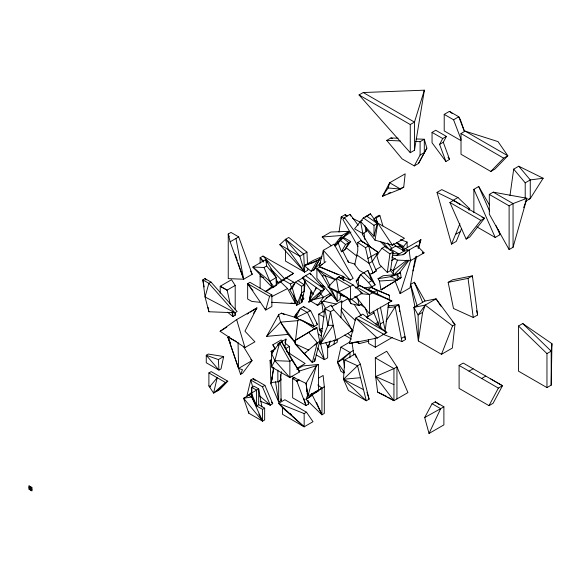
<?xml version="1.0" encoding="UTF-8"?>
<svg xmlns="http://www.w3.org/2000/svg" width="581" height="581" viewBox="0 0 581 581"><rect width="100%" height="100%" fill="white"/><g stroke="black" fill="none" stroke-linecap="round" stroke-linejoin="round"><path stroke-width="0.87" d="M472.389 277.638L472.389 275.866L452.497 279.839L448.154 282.344L453.485 308.467L473.254 317.473L477.597 314.96L472.389 275.866L468.046 278.379L448.154 282.344M551.195 385.159L551.95 343.698L522.726 323.552L518.492 325.999L518.492 371.165L546.961 387.6L551.195 385.159L551.195 351.156L551.95 343.698M301.909 299.077L301.75 302.403L296.6 305.374L295.635 299.469L292.359 288.263L295.475 282.141L304.241 277.086M340.909 317.742L341.846 300.791L331.642 306.681M314.749 361.091L319.71 341.337L316.841 327.459L294.618 340.764L295.155 343.843L312.346 362.479L314.749 361.091L314.917 358.433M344.758 359.944L343.494 379.27L348.389 390.447L366.284 400.781L369.095 399.162L360.343 364.134L355.107 353.967L344.758 359.944L357.533 365.761L366.284 400.781L343.494 379.27L357.533 365.761L360.343 364.134M305.214 281.524L304.161 291.313L301.75 302.403L302.694 296.288M362.486 220.243L360.547 221.368L374.004 236.271L377.243 223.467L370.438 213.808L363.328 217.911L354.57 228.791L362.871 233.584L366.103 231.717L366.56 227.461M403.73 187.176L405.175 173.828L389.655 182.783L382.443 196.284L400.498 189.043L403.73 187.176L399.626 188.825M281.429 371.695L280.187 380.497L277.856 381.848L271.276 382.523L273.622 367.7M298.089 318.272L281.4 313.152L278.619 314.764L280.55 322.128L287.994 334.409L295.279 342.739L297.806 320.647L299.898 319.441M311.598 393.482L311.394 395.218L306.02 399.358L321.939 414.79L324.307 413.425L324.307 386.728L323.13 375.464L318.461 378.158M388.74 302.49L385.21 330.654L380.388 307.058M389.074 299.847L389.626 295.446L371.237 287.406L368.005 289.273L373.728 292.112L376.96 290.246L389.626 295.446M284.77 347.91L286.012 339.101L277.856 343.807L277.856 345.622M387.309 272.445L389.924 253.89L393.155 252.023L385.225 246.38L381.993 248.247L376.699 255.284L379.466 264.442L387.309 272.445L390.541 270.579L393.155 252.023M509.987 195.514L513.698 169.136L518.76 166.217L543.148 178.251L530.264 198.593L525.209 201.513M339.035 232.146L341.25 216.938L345.092 214.716L347.511 215.892M452.541 321.816L454.974 324.445L452.534 325.854L425.219 305.105L422.619 312.36L418.342 340.953L441.502 354.323L452.345 348.063L454.974 324.445L436.062 298.845L424.718 301.103L413.875 307.371L418.342 340.953L418.095 314.975L413.875 307.371L425.219 305.105L436.062 298.845L440.957 306.194M304.713 283.179L304.981 281.429M309.099 310.414L310.661 310.697L295.729 317.872L294.356 316.558L300.319 308.46L303.551 306.594L310.661 310.697L317.487 324.583L314.256 326.449L295.729 317.872L296.354 313.842M392.48 245.218L377.795 223.097L404.441 238.319L392.48 245.218L375.006 240.149L377.795 223.097L377.548 221.782L373.808 219.625M414.471 150.276L424.37 90.186L363.256 92.539L359.058 94.964L410.266 152.694L414.471 150.276L414.471 122.112L424.37 90.186M340.851 294.284L339.958 299.6L337.14 301.219L316.899 278.27L316.899 268.756L319.71 267.129L343.836 276.578L343.24 280.122M271.276 382.523L273.818 367.57M333.937 344.242L334.721 339.849M337.699 338.912L337.074 342.434L328.12 347.605L325.832 342.841M415.509 256.664L409.983 287.893L400.091 293.601L395.153 281.182M304.974 280.5L304.161 284.806L304.161 291.313L301.597 292.788L296.6 305.374M311.539 291.016L309.738 300.5L317.625 305.359L320.857 303.493L331.308 293.913M280.681 374.672L281.11 400.65L278.691 402.045L270.957 383.896L272.177 377.933M223.67 356.531L221.02 368.906L218.964 370.09L206.262 362.755L206.262 355.245L208.318 354.061L223.67 356.531L218.383 359.588L206.262 355.245L218.964 370.09L218.383 359.588M278.241 316.529L278.619 314.764L266.621 336.377L287.994 334.409M299.186 303.878L301.597 292.788L301.597 286.288L295.475 282.141L289.766 289.759L295.635 299.469L298.176 302.621M343.93 373.038L340.894 371.288L337.51 362.319L340.894 347.191L350.22 341.802M319.71 341.337L317.306 342.725L312.346 362.479L295.155 343.843L308.772 350.111M349.377 343.611L355.768 318.127L362.755 314.096L386.866 332.499L377.301 338.019L349.377 343.611L355.39 341.977M412.982 270.942L416.693 256.199M418.654 248.399L420.84 239.735L402.611 250.258M271.487 366.952L274.857 360.634L279.628 342.964L281.669 341.795L299.651 371.905L289.861 377.556L271.487 366.952L271.487 353.313L279.628 342.964L289.861 361.237L289.861 377.556L274.857 360.634L271.487 353.313L272.845 352.529M307.945 396.06L316.347 365.732L318.577 364.447L318.577 389.924L307.945 396.06L306.049 383.387L316.347 365.732L298.685 371.252M271.879 294.974L269.584 296.303L265.706 310.036L247.659 283.644L249.953 282.322L271.879 294.974L271.879 306.47L265.706 310.036L264.958 308.533M513.059 247.281L526.938 198.274L493.254 192.151L489.311 194.424L489.311 214.178L509.116 249.561L513.059 247.281L513.059 203.582L493.254 192.151M388.137 188.004L389.655 182.783L400.498 189.043L388.137 188.004L382.443 196.284L385.029 194.795M315.505 290.021L316.282 287.508L308.801 302.127L319.136 296.157L324.416 289.142L310.094 273.114L302.345 277.587L313.457 294.327M284.922 342.543L286.012 339.101M400.091 293.601L410.84 259.729M330.001 341.737L328.12 347.605L330.335 340.945M417.986 248.116L420.84 239.735L419.693 241.13M523.67 207.671L526.938 198.274L513.059 203.582L509.116 205.863L489.311 194.424M308.242 393.613L306.02 399.358L312.309 394.906M441.502 354.323L452.534 325.854M236.496 341.534L227.984 337.372L240.578 374.36L242.495 369.705L238.595 368.405L227.984 337.372L229.372 336.566M408.232 260.128L393.519 275.285L393.184 270.666L397.557 260.034M469.034 210.373L469.709 208.739L457.959 197.511L441.785 189.609L437.028 192.355L451.517 244.143L459.905 223.758M461.626 228.384L456.274 241.398L451.517 244.143M419.743 242.183L420.84 239.735M429.025 433.477L440.659 408.668L443.891 406.802L443.891 424.893L429.025 433.477L424.689 417.536L432.068 403.708L435.3 401.841L443.891 406.802M358.942 286.099L358.128 279.86L360.721 274.515L367.831 270.412L375.115 284.893L371.884 286.76L364.323 287.965M295.729 317.872L300.319 308.46L307.429 312.563L314.256 326.449L300.726 319.724M414.289 165.919L420.107 155.047L420.107 141.677L424.304 139.251L426.861 148.148L418.487 163.493L414.289 165.919L402.125 158.896L386.714 140.391L390.911 137.966L398.13 138.242M418.487 163.493L426.861 148.148M445.903 161.511L439.592 144.393L442.722 138.547L446.404 136.419L435.743 130.26L432.053 132.388L432.053 142.773L445.903 161.511L449.585 159.383L443.281 142.265L446.404 136.419M488.991 405.661L493.095 403.294L502.471 385.726L463.21 363.06L459.099 365.427L459.099 388.406L488.991 405.661L498.367 388.101L502.471 385.726L490.778 378.965M311.198 271.32L317.357 260.375L304.175 265.662L311.198 271.32L313.558 269.954L320.545 262.917M337.757 241.776L341.446 251.784L345.535 244.521L350.706 241.536L343.001 237.113M341.446 251.784L344.678 249.917L348.767 242.655L342.587 237.673M374.149 219.618L375.37 217.439L379.255 215.202L379.93 215.747L382.908 225.929M253.585 313.253L256.947 307.886L236.641 319.608L220.105 331.301L244.957 347.576L254.921 341.831L244.942 331.199L256.947 307.886L250.171 312.215M385.987 321.228L395.167 306.768L398.755 304.698L405.574 339.507L401.987 341.584L382.886 334.235M358.361 286.433L356.189 280.986L360.721 274.515L368.565 282.519L371.884 286.76M344.678 249.917L350.706 241.536M425.219 305.105L418.095 314.975L422.619 312.36M309.826 300.711L308.801 302.127L321.191 291.001L324.416 289.142L305.57 275.721M399.394 273.005L408.646 260.687M315.911 298.024L321.191 291.001L302.345 277.587M400.389 239.612L407.056 242.037L403.635 246.482L401.486 247.724M280.579 343.175L281.669 341.795L291.894 360.06L299.651 371.905M466.122 239.089L480.857 220.366L484.547 218.238L453.594 200.372L449.912 202.5L466.122 239.089L469.804 236.961L484.547 218.238L482.041 217.279M334.329 244.979L341.998 235.45L349.108 231.347L330.85 232.022L322.201 237.012L331.337 245.814M334.583 245.952L335.876 245.204L342.449 237.041L339.217 238.907M365.551 217.301L366.56 216.045L377.243 223.467L374.004 225.334L374.004 236.271M209.567 386.946L217.192 377.723L213.59 393.105L219.763 389.546L227.788 381.194L211.186 371.608L208.891 372.929L208.891 385.915L213.59 393.105L225.493 382.516L227.788 381.194M273.666 286.484L272.576 287.733L252.844 267.049L265.815 259.554L276.295 277.551L276.295 284.966L275.205 286.215L272.576 287.733L264.014 267.478L252.844 267.049L269.787 281.306L273.666 286.484L276.295 284.966M358.179 225.29L350.118 214.382L344.468 217.65L342.921 219.407L357.961 246.518M335.876 245.204L349.108 231.347L336.472 244.463L334.533 245.581M217.468 390.868L225.493 382.516L208.891 372.929M337.83 278.052L339.021 276.825L353.168 284.988L362.217 293.165L350.496 299.934L328.025 286.963L336.348 278.364L339.021 276.825L344.097 280.398M490.8 171.453L503.669 158.155L507.809 155.773L498.033 141.619L465.149 131.139L461.016 133.528L461.016 154.255L490.8 171.453L494.939 169.064L507.809 155.773L465.149 131.139M266.621 336.377L280.55 322.128L297.806 320.647M314.924 345.114L317.306 342.725L308.613 332.209M344.453 372.465L337.51 362.319L343.269 358.993L349.994 352.442L353.197 350.597L352.035 342.667M307.719 268.437L307.799 270.245L304.567 272.111L279.81 244.681L285.525 239.314L288.757 237.447L306.957 252.147L307.509 263.912M317.306 342.725L304.4 353.466L305.882 352.609M337.51 362.319L349.994 352.442L340.894 347.191M369.48 273.992L371.847 273.709L376.277 270.913L372.276 261.465L368.732 245.843L361.004 240.614L357.773 242.48L357.773 250.694L354.722 264.689L359.203 270.259L364.178 273.135M376.277 270.913L371.847 273.709M392.342 255.161L396.424 255.495L403.069 254.703L409.104 249.997L416.86 245.523L424.072 252.844L410.491 260.68L397.128 260.128L391.696 256.998M415.546 246.547L416.86 245.523M314.699 329.122L316.841 327.459L294.618 340.764M393.184 270.666L406.867 260.194M367.069 216.386L370.438 213.808M251.704 392.393L246.867 396.068L250.745 380.025L253.185 378.616L264.9 385.377L272.7 403.686L270.259 405.095L260.237 401.224M265.059 291.778L272.097 286.607M276.316 283.506L293.514 273.353L262.997 256.068L260.135 257.724L260.135 263.106M325.897 261.675L319.201 266.345L337.968 274.66M314.379 393.439L318.504 390.526M320.567 389.067L324.307 386.728M308.388 397.985L311.278 395.944M316.347 392.357L318.519 390.824M312.2 394.811L321.939 414.79L321.939 388.093L311.394 395.218L321.939 388.093L317.814 384.963M342.87 237.564L350.953 232.03M265.975 291.756L273.419 286.782M275.655 285.293L293.514 273.353M322.208 264.34L319.201 266.345L323.326 250.317L334.046 244.129L353.168 278.379L350.212 280.086L343.683 277.195M226.83 327.139L220.105 331.301M247.157 314.139L248.661 313.181M401.115 277.624L381.005 289.868L379.451 281.037L378.035 278.691L383.206 275.706L393.86 274.813L400.512 272.729L401.115 277.624L397.237 279.86L379.451 281.037M359.058 94.964L410.266 124.53L414.471 122.112L363.256 92.539M460.907 140.566L444.211 130.928L444.211 114.377L449.411 111.37L458.779 116.781L460.363 119.65L464.502 131.328M235.951 238.457L243.657 279.229L230.134 241.812L238.682 236.874L252.205 274.29L243.657 279.229L228.246 278.633L228.246 234.005L230.984 232.429L238.682 236.874M444.211 114.377L453.572 119.78L458.779 116.781L464.379 131.473M204.991 278.619L202.849 279.853L205.057 296.964L208.877 311.757L234.978 312.76L237.121 311.525L211.019 282.097L204.991 278.619L206.088 280.02M420.107 155.047L424.304 152.621L424.304 139.251L416.185 138.939M439.592 144.393L443.281 142.265M211.019 282.097L208.877 283.332L205.057 296.964L234.978 312.76L208.877 283.332L202.849 279.853L204.185 286.941M264.014 267.478L266.65 265.96L265.815 259.554L267.173 262.837M227.592 290.529L220.206 286.259L227.127 290.108L235.203 285.445L231.521 279.73L220.206 286.259L220.206 293.209M306.957 252.147L299.847 256.25L279.81 244.681M375.37 217.439L376.052 217.984L379.93 215.747M269.787 281.306L276.295 277.551L266.65 265.96M321.286 258.109L313.479 262.612L304.175 265.662L312.999 260.564L321.852 256.62M235.203 312.513L235.203 315.214L232.945 316.522L227.578 312.193M283.383 279.962L290.442 284.036L293.637 282.192L294.567 283.702M289.766 289.759L292.359 288.263M357.773 242.48L365.5 247.709L368.732 245.843L378.267 252.43L372.276 261.465L369.044 263.331L356.836 254.965M301.597 286.288L304.161 284.806L298.038 280.667M437.028 192.355L453.202 200.256L457.959 197.511M473.878 212.602L473.878 189.319L478.722 186.516L489.58 205.202M300.864 296.179L303.427 294.698M367.926 258.4L378.267 252.43L361.004 240.614M376.699 255.284L377.991 254.536M301.575 300.166L303.856 298.845L302.461 296.579M390.483 250.614L390.483 249.075L395.654 246.09L402.168 247.368L404.187 251.014L409.169 250.418M340.858 278.299L343.836 276.578L342.107 276.585M330.03 285.801L328.025 286.963L338.687 291.887L350.496 299.934L350.496 286.535L336.348 278.364L338.687 291.887L353.168 284.988M468.351 209.523L469.709 208.739M330.647 293.187L323.588 297.261L312.331 299.89M396.424 255.495L404.187 251.014L395.654 246.09L393.504 243.417M525.209 198.847L525.209 182.833L530.264 179.914L543.148 178.251M325.89 298.169L331.874 294.72M356.189 280.986L358.128 279.86M375.595 269.809L381.666 266.301M391.521 260.615L395.312 258.429M404.499 253.585L406.054 252.691M403.069 254.703L405.4 253.36M339.878 295.184L341.425 294.284M355.398 288.06L359.784 285.532L391.848 300.936L369.581 313.791L356.908 297.835L354.642 296.477M368.565 282.519L371.796 280.652L367.831 270.412M455.526 234.404L460.283 231.659M321.627 334.104L319.332 329.34L318.671 314.168L324.706 310.682M340.982 302.716L348.462 298.402M274.987 348.702L272.852 344.787L281.16 339.987L282.526 341.069M333.748 309.796L330.516 311.663L327.931 325.28L320.269 344.09L336.101 340.183L352.907 330.48L333.748 309.796L331.257 305.09L324.794 308.816L320.269 344.09L333.189 325.338L327.931 325.28L324.794 308.816L330.516 311.663L336.101 340.183L333.494 340.481M400.512 272.729L397.281 274.595L390.628 276.679L378.035 278.691M29.05 489.18L31.882 487.546L29.05 485.905L29.05 489.18L31.882 490.814L31.882 487.546M275.648 348.644L271.015 351.316L272.039 353.771M389.176 300.537L391.848 300.936L372.457 292.846L369.581 294.509L360.888 293.674M384.237 288.002L381.005 289.868L399.822 278.364L397.281 274.595L397.237 279.86L390.628 276.679L393.86 274.813L390.541 270.579M361.694 304.081L359.109 305.57L351.098 303.681L346.712 296.971M240.578 374.36L242.669 373.155L252.045 360.641L243.337 346.349M285.532 348.687L289.374 346.465L285.271 343.226M270.957 383.896L270.085 360.336L271.48 359.523M414.957 306.913L410.549 284.429L414.362 282.221L424.98 300.871M476.928 226.902L495.208 237.462L500.059 234.659L498.382 229.56M291.894 360.06L289.861 361.237L274.857 360.634M374.273 312.76L366.582 317.197L367.795 318.439M252.844 387.498L250.745 380.025L262.459 386.786L264.9 385.377M250.876 394.071L243.606 398.268L248.777 413.193L262.554 421.152L264.66 419.94L264.66 408.174L258.683 404.725L256.584 405.937L251.718 396.983L251.718 387.309L253.817 386.096L258.683 388.907L261.922 407.027M297.022 368.238L305.134 363.553L286.6 351.505M375.406 323.748L378.485 321.968M296.84 369.422L302.904 365.921L318.577 364.447M376.06 325.011L378.369 323.682M380.228 323.958L383.46 322.099M308.119 400.469L308.54 404.042L305.991 405.516L292.65 397.818L292.65 378.587L294.901 377.28M303.972 398.653L305.991 405.516L296.876 381.151L299.157 379.836M258.683 404.725L258.683 388.907L251.413 393.105L256.584 405.937L262.554 409.387L264.66 408.174M368.383 339.805L368.666 343.422L375.297 347.242L392.219 337.474M401.369 338.425L404.957 336.355M375.304 357.845L386.714 351.258L396.946 366.865L407.935 392.589L393.94 400.665L377.665 392.117L375.638 376.539L375.304 357.845L393.94 368.601L396.946 366.865L396.946 398.929M304.161 413.599L304.161 426.81L278.619 403.337L304.161 413.599L306.521 412.241L312.985 421.719L304.161 426.81L282.497 414.304L282.497 407.702L278.619 403.337L284.857 399.735L306.521 412.241M469.02 371.157L473.123 368.782M481.678 378.463L485.781 376.089M546.961 387.6L546.961 353.597L551.195 351.156L522.726 323.552M296.876 381.151L298.736 380.105M424.689 417.536L440.659 408.668L432.068 403.708M271.465 296.76L287.566 288.546L295.489 303.681L271.552 302.265M393.94 400.665L375.638 376.539L393.94 368.601L393.94 400.665L387.767 397.099M388.137 193.429L390.599 192.442M350.423 331.395L352.907 330.48M528.666 199.101L530.264 198.593L530.264 179.914L518.76 166.217M320.559 330.589L319.332 329.34L322.796 328.323M385.152 332.964L386.866 332.499L358.876 316.333M368.899 341.127L359.349 343.611L356.24 341.817M422.322 253.098L424.072 252.844L422.38 252.314M387.992 305.933L398.755 304.698L399.22 308.184M387.992 307.596L395.167 306.768L401.987 341.584M273.629 351.077L271.015 351.316L272.504 352.289M360.51 377.686L343.494 379.27L363.495 389.619M322.201 237.012L341.998 235.45M335.586 279.541L316.899 268.756L322.266 275.917L325.084 275.714L335.535 279.81M302.055 298.961L303.856 298.845M386.714 140.391L400.251 140.914M415.589 141.503L420.107 141.677M392.48 253.469L399.009 253.999L390.483 249.075M260.295 302.345L251.791 301.416L247.659 299.033L247.659 283.644L269.584 296.303M291.066 302.962L295.489 303.681L293.296 295.141M340.35 295.402L344.722 296.375M323.152 301.147L336.246 304.059M390.911 137.966L392.625 138.452M342.623 250.789L348.331 262.111L355.173 264.21M260.135 276.563L263.491 277.689M276.048 281.908L277.725 282.468L276.113 279.294M320.785 285.155L324.844 286.847M375.638 376.539L393.94 384.637M377.665 392.117L386.22 396.206M290.928 376.183L306.049 383.387M281.4 313.152L284.617 314.713M352.34 218.26L360.394 222.189M344.468 218.507L341.25 216.938L341.33 218.732M405.327 248.69L409.133 250.578M371.237 287.406L376.96 290.246L377.861 294.669M294.356 316.558L296.746 317.742M318.671 314.168L324.169 317.037M374.73 220.177L377.548 221.782M461.016 133.528L503.669 158.155M432.053 132.388L442.722 138.547M449.912 202.5L480.857 220.366M396.605 242.422L403.635 246.482L404.202 249.968M390.643 269.221L393.758 271.022M359.784 285.532L372.457 292.846M356.908 287.188L369.581 294.509L369.581 313.791M459.099 365.427L498.367 388.101M285.794 277.66L293.637 282.192M383.765 334.286L355.768 318.127L377.301 338.019M344.584 335.092L351.578 339.13M318.344 334.126L321.446 335.912M315.991 354.788L324.423 359.654L327.655 357.787L327.655 345.593M292.65 378.587L297.726 381.514M271.741 378.318L272.445 378.725M267.137 403.287L270.259 405.095L262.459 386.786M248.777 395.283L251.718 396.983L262.554 421.152L262.554 409.387M208.891 385.915L210.453 386.815M399.147 245.545L402.168 247.368L402.713 249.024M453.594 200.372L460.377 204.773M360.162 304.393L364.541 307.327M319.332 329.34L322.157 331.272M363.328 217.911L374.004 225.334M303.543 321.09L315.33 329.289M435.3 401.841L439.381 404.703M360.046 291.633L362.217 293.165M381.993 248.247L389.924 253.89M348.76 279.054L350.212 280.086L323.326 250.317L324.351 262.568M449.411 111.37L452.149 113.44M346.291 247.818L356.995 256.228M340.038 240.091L345.535 244.521M285.525 239.314L299.847 256.25L304.567 272.111L288.212 249.532L285.525 239.314L303.725 254.013L304.567 272.111L285.525 261.116L285.525 249.779M351.011 298.845L359.109 305.57L357.889 298.656M396.743 242.793L402.168 247.368L396.641 242.676M345.092 214.716L346.472 215.885M255.262 380.373L253.185 378.616L254.347 379.93M316.899 268.756L325.084 275.714L329.601 285.278M259.707 395.959L270.259 405.095M282.497 407.702L304.161 426.81M347.939 333.458L351.294 336.443M357.337 341.824L359.349 343.611L358.07 341.265M341.308 307.502L355.252 320.349M453.202 200.256L454.509 201.505M316.398 304.19L317.625 305.359L323.588 297.261L320.146 293.383M280.543 281.778L287.566 288.546M319.252 342.362L320.545 343.603L324.423 359.654L317.771 347.975M518.492 325.999L546.961 353.597M363.953 272.656L371.796 280.652L375.115 284.893M388.123 304.764L389.335 306.005M262.997 256.068L284.465 278.575M263.716 261.472L260.135 257.724L263.244 262.089M281.603 280.231L270.869 268.974L272.082 271.356M380.468 241.536L386.706 248.116M250.854 359.319L252.045 360.641L238.595 368.405L238.043 342.289M382.93 242.212L390.004 250.186M513.698 169.136L525.209 182.833M339.021 276.825L340.161 278.212M387.469 242.981L391.776 248.327M366.386 229.175L375.006 240.149M316.391 323.181L317.487 324.583M271.588 402.248L272.7 403.686L271.734 402.168M247.659 283.644L252.967 290.638M303.551 306.594L304.524 307.894M447.987 157.226L449.585 159.383M344.468 217.65L362.697 242.313M280.55 322.128L295.279 342.739M276.171 280.282L277.725 282.468M290.456 413.599L291.393 415.074M354.192 304.371L361.251 315.766M369.814 246.482L362.333 234.296L364.091 233.286L364.81 239.423M272.852 344.787L275.118 348.578M322.266 275.917L337.14 301.219L337.14 292.185M29.05 485.905L31.882 490.814M321.83 301.532L325.643 308.482M340.982 309.927L352.943 331.867M258.799 414.093L262.554 421.152L243.606 398.268L251.718 396.983L251.718 387.309L256.584 390.12L256.584 405.937M250.578 271.066L252.205 274.29M349.203 299.825L351.098 303.681M331.112 288.466L337.14 301.219M227.984 337.372L230.519 343.03M478.722 186.516L489.572 210.997M496.08 225.682L500.059 234.659M473.878 189.319L495.208 237.462M316.58 402.56L321.939 414.79M373.046 272.779L369.044 263.331L365.5 247.709M350.118 214.382L350.822 216.052M422.627 302.309L414.362 282.221L414.696 283.927M373.169 311.104L379.945 327.582M310.094 273.114L310.741 274.755M404.659 337.154L405.574 339.507M453.572 119.78L461.045 139.375M270.085 360.336L271.61 364.476M272.525 366.96L273.44 369.443M265.815 259.554L266.701 262.053M229.117 236.569L228.246 234.005L230.134 241.812M235.225 254.485L237.259 260.455M238.13 263.019L243.657 279.229M365.267 307.814L368.129 316.333M410.549 284.429L417.18 305.795M355.107 353.967L356.16 357.38M366.989 392.342L369.095 399.162M236.641 319.608L244.957 347.576M376.052 217.984L377.541 223.082M347.881 260.361L348.331 262.111M290.442 284.036L291.539 288.307M308.148 402.292L308.54 404.042L308.213 401.369M476.66 310.668L477.597 314.96M227.127 290.108L230.229 304.197M231.972 312.12L232.945 316.522L232.502 312.026M377.156 308.925L381.1 328.243M280.405 376.575L281.11 380.039L278.691 381.434L278.691 402.045L275.532 381.746M364.941 225.61L366.103 231.717M360.547 221.368L362.871 233.584M208.042 307.32L208.877 311.757M353.197 350.597L353.974 355.02M321.547 301.648L323.276 312.317M343.269 358.993L344.548 367.773M468.046 278.379L473.254 317.473M399.445 309.934L399.677 311.677M409.104 249.997L410.491 260.68M306.797 389.771L307.015 391.558M307.233 393.344L307.451 395.124M306.1 383.475L307.589 395.995M280.913 398.856L281.11 400.65M235.022 313.442L235.203 315.214M289.374 346.465L289.679 354.555M407.056 242.037L407.237 247.426M509.116 205.863L509.116 249.561M410.266 124.53L410.266 152.694M375.297 337.655L375.297 347.242M356.908 296.056L356.908 297.835M349.994 352.442L349.994 357.802M277.856 370.075L277.856 381.848M260.135 274.769L260.135 288.227M248.777 411.406L248.777 413.193M235.203 285.445L235.203 309.804M311.162 291.357L309.738 300.5L309.644 297.733L311.162 291.357M319.717 259.01L313.965 270.288L313.558 269.954L319.717 259.01M29.725 486.537L29.442 486.638A2.004 1.155 60 0 0 29.05 487.582L29.486 488.984A2.004 1.155 60 0 0 30.502 490.015L31.49 490.081A2.004 1.155 60 0 0 31.882 489.137L31.447 487.742A2.004 1.155 60 0 0 30.43 486.704L29.725 486.537"/></g></svg>
